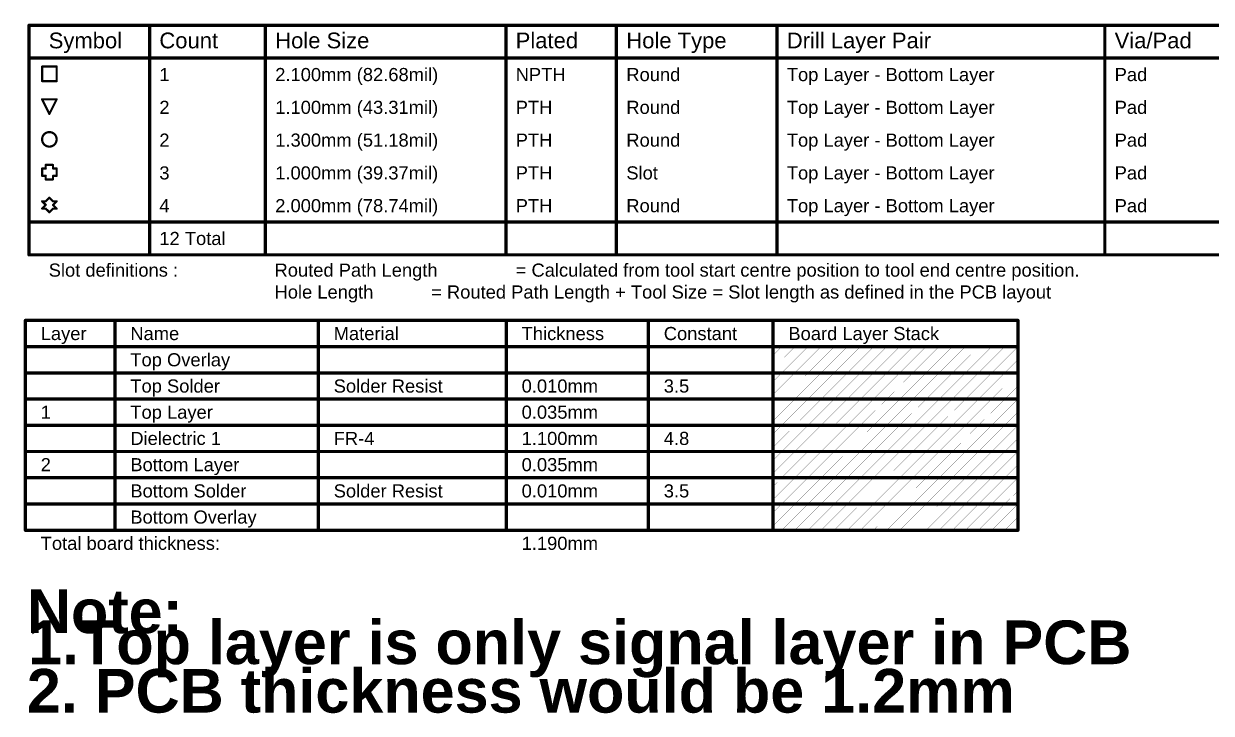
# Model space of a CAD drawing. Header units: inches. Extents: x -5 to 433, y -20 to 71.
# Drawn here: x 100.3 to 238.3, y -20.1 to 60 of the extents above; entities that cross this region are included whole.
import ezdxf

# ---------------------------------------------------------------- set-up
doc = ezdxf.new("R2010")
doc.units = ezdxf.units.IN
doc.layers.add('Drill Drawing', color=1, linetype='Continuous')
doc.layers.add('Fabrication', color=76, linetype='Continuous')
doc.styles.add('Arial', font='', dxfattribs={"height": 0.2})
doc.styles.add('Arial_Bold', font='', dxfattribs={"height": 0.2})
doc.styles.get('Arial').set_extended_font_data('Arial')
doc.styles.get('Arial_Bold').set_extended_font_data('Arial', bold=True)

msp = doc.modelspace()

# ---------------------------------------------------------------- linework, layer by layer
at = {"layer": 'Drill Drawing'}
for points, const_width in [([(100.94, 59.82), (433.13, 59.82)], 0.381), ([(100.94, 33.15), (100.94, 59.82)], 0.381), ([(114.94, 33.15), (114.94, 59.82)], 0.381), ([(128.39, 33.15), (128.39, 59.82)], 0.381), ([(156.33, 33.15), (156.33, 59.82)], 0.381), ([(169.17, 33.15), (169.17, 59.82)], 0.381), ([(187.81, 33.15), (187.81, 59.82)], 0.381), ([(225.9, 33.15), (225.9, 59.82)], 0.381), ([(100.94, 56.01), (433.13, 56.01)], 0.381), ([(102.46, 55.03), (104.15, 55.03)], 0.254), ([(102.46, 53.34), (102.46, 55.03)], 0.254), ([(104.15, 53.34), (104.15, 55.03)], 0.254), ([(102.46, 53.34), (104.15, 53.34)], 0.254), ([(102.46, 51.22), (104.15, 51.22)], 0.254), ([(102.46, 51.22), (103.31, 49.53)], 0.254), ([(103.31, 49.53), (104.15, 51.22)], 0.254), ([(102.46, 42.33), (102.46, 43.18)], 0.254), ([(102.46, 43.18), (102.88, 43.18)], 0.254), ([(102.88, 43.18), (102.88, 43.6)], 0.254), ([(102.88, 43.6), (103.73, 43.6)], 0.254), ([(103.73, 43.18), (103.73, 43.6)], 0.254), ([(103.73, 43.18), (104.15, 43.18)], 0.254), ([(104.15, 42.33), (104.15, 43.18)], 0.254), ([(102.46, 42.33), (102.88, 42.33)], 0.254), ([(102.88, 41.91), (102.88, 42.33)], 0.254), ([(102.88, 41.91), (103.73, 41.91)], 0.254), ([(103.73, 42.33), (104.15, 42.33)], 0.254), ([(103.73, 41.91), (103.73, 42.33)], 0.254), ([(102.46, 39.37), (102.88, 38.95)], 0.254), ([(102.46, 39.37), (102.88, 39.37)], 0.254), ([(102.46, 38.52), (102.88, 38.95)], 0.254), ([(102.46, 38.52), (102.88, 38.52)], 0.254), ([(102.88, 39.37), (103.31, 39.79)], 0.254), ([(102.88, 38.52), (103.31, 38.1)], 0.254), ([(103.31, 39.79), (103.73, 39.37)], 0.254), ([(103.31, 38.1), (103.73, 38.52)], 0.254), ([(103.73, 39.37), (104.15, 39.37)], 0.254), ([(103.73, 38.95), (104.15, 39.37)], 0.254), ([(103.73, 38.95), (104.15, 38.52)], 0.254), ([(103.73, 38.52), (104.15, 38.52)], 0.254), ([(100.94, 36.96), (433.13, 36.96)], 0.381), ([(100.94, 33.15), (433.13, 33.15)], 0.381)]:
    msp.add_lwpolyline(points, dxfattribs=dict(at, const_width=const_width))
for points, const_width in [([(100.85, 59.82, 1), (101.04, 59.82, 1)], 0.191), ([(100.85, 59.82, 1), (101.04, 59.82, 1)], 0.191), ([(114.84, 59.82, 1), (115.03, 59.82, 1)], 0.191), ([(128.3, 59.82, 1), (128.49, 59.82, 1)], 0.191), ([(156.23, 59.82, 1), (156.42, 59.82, 1)], 0.191), ([(169.08, 59.82, 1), (169.27, 59.82, 1)], 0.191), ([(187.72, 59.82, 1), (187.91, 59.82, 1)], 0.191), ([(225.81, 59.82, 1), (226, 59.82, 1)], 0.191), ([(100.85, 56.01, 1), (101.04, 56.01, 1)], 0.191), ([(102.4, 55.03, 1), (102.52, 55.03, 1)], 0.127), ([(102.4, 55.03, 1), (102.52, 55.03, 1)], 0.127), ([(104.09, 55.03, 1), (104.22, 55.03, 1)], 0.127), ([(104.09, 55.03, 1), (104.22, 55.03, 1)], 0.127), ([(102.4, 53.34, 1), (102.52, 53.34, 1)], 0.127), ([(102.4, 53.34, 1), (102.52, 53.34, 1)], 0.127), ([(104.09, 53.34, 1), (104.22, 53.34, 1)], 0.127), ([(104.09, 53.34, 1), (104.22, 53.34, 1)], 0.127), ([(102.4, 51.22, 1), (102.52, 51.22, 1)], 0.127), ([(102.4, 51.22, 1), (102.52, 51.22, 1)], 0.127), ([(104.09, 51.22, 1), (104.22, 51.22, 1)], 0.127), ([(104.09, 51.22, 1), (104.22, 51.22, 1)], 0.127), ([(103.24, 49.53, 1), (103.37, 49.53, 1)], 0.127), ([(103.24, 49.53, 1), (103.37, 49.53, 1)], 0.127), ([(104.15, 46.57, 1), (102.46, 46.57, 1)], 0.254), ([(102.4, 46.57, 1), (102.52, 46.57, 1)], 0.127), ([(104.09, 46.57, 1), (104.22, 46.57, 1)], 0.127), ([(102.4, 43.18, 1), (102.52, 43.18, 1)], 0.127), ([(102.4, 43.18, 1), (102.52, 43.18, 1)], 0.127), ([(102.82, 43.6, 1), (102.95, 43.6, 1)], 0.127), ([(102.82, 43.6, 1), (102.95, 43.6, 1)], 0.127), ([(102.82, 43.18, 1), (102.95, 43.18, 1)], 0.127), ([(102.82, 43.18, 1), (102.95, 43.18, 1)], 0.127), ([(103.67, 43.6, 1), (103.79, 43.6, 1)], 0.127), ([(103.67, 43.6, 1), (103.79, 43.6, 1)], 0.127), ([(103.67, 43.18, 1), (103.79, 43.18, 1)], 0.127), ([(103.67, 43.18, 1), (103.79, 43.18, 1)], 0.127), ([(104.09, 43.18, 1), (104.22, 43.18, 1)], 0.127), ([(104.09, 43.18, 1), (104.22, 43.18, 1)], 0.127), ([(102.4, 42.33, 1), (102.52, 42.33, 1)], 0.127), ([(102.4, 42.33, 1), (102.52, 42.33, 1)], 0.127), ([(102.82, 42.33, 1), (102.95, 42.33, 1)], 0.127), ([(102.82, 42.33, 1), (102.95, 42.33, 1)], 0.127), ([(102.82, 41.91, 1), (102.95, 41.91, 1)], 0.127), ([(102.82, 41.91, 1), (102.95, 41.91, 1)], 0.127), ([(103.67, 42.33, 1), (103.79, 42.33, 1)], 0.127), ([(103.67, 42.33, 1), (103.79, 42.33, 1)], 0.127), ([(103.67, 41.91, 1), (103.79, 41.91, 1)], 0.127), ([(103.67, 41.91, 1), (103.79, 41.91, 1)], 0.127), ([(104.09, 42.33, 1), (104.22, 42.33, 1)], 0.127), ([(104.09, 42.33, 1), (104.22, 42.33, 1)], 0.127), ([(102.4, 39.37, 1), (102.52, 39.37, 1)], 0.127), ([(102.4, 39.37, 1), (102.52, 39.37, 1)], 0.127), ([(102.4, 38.52, 1), (102.52, 38.52, 1)], 0.127), ([(102.4, 38.52, 1), (102.52, 38.52, 1)], 0.127), ([(102.82, 39.37, 1), (102.95, 39.37, 1)], 0.127), ([(102.82, 39.37, 1), (102.95, 39.37, 1)], 0.127), ([(102.82, 38.95, 1), (102.95, 38.95, 1)], 0.127), ([(102.82, 38.95, 1), (102.95, 38.95, 1)], 0.127), ([(102.82, 38.52, 1), (102.95, 38.52, 1)], 0.127), ([(102.82, 38.52, 1), (102.95, 38.52, 1)], 0.127), ([(103.24, 39.79, 1), (103.37, 39.79, 1)], 0.127), ([(103.24, 39.79, 1), (103.37, 39.79, 1)], 0.127), ([(103.67, 39.37, 1), (103.79, 39.37, 1)], 0.127), ([(103.67, 39.37, 1), (103.79, 39.37, 1)], 0.127), ([(103.67, 38.95, 1), (103.79, 38.95, 1)], 0.127), ([(103.67, 38.95, 1), (103.79, 38.95, 1)], 0.127), ([(103.67, 38.52, 1), (103.79, 38.52, 1)], 0.127), ([(103.67, 38.52, 1), (103.79, 38.52, 1)], 0.127), ([(104.09, 39.37, 1), (104.22, 39.37, 1)], 0.127), ([(104.09, 39.37, 1), (104.22, 39.37, 1)], 0.127), ([(104.09, 38.52, 1), (104.22, 38.52, 1)], 0.127), ([(104.09, 38.52, 1), (104.22, 38.52, 1)], 0.127), ([(103.24, 38.1, 1), (103.37, 38.1, 1)], 0.127), ([(103.24, 38.1, 1), (103.37, 38.1, 1)], 0.127), ([(100.85, 36.96, 1), (101.04, 36.96, 1)], 0.191), ([(100.85, 33.15, 1), (101.04, 33.15, 1)], 0.191), ([(100.85, 33.15, 1), (101.04, 33.15, 1)], 0.191), ([(114.84, 33.15, 1), (115.03, 33.15, 1)], 0.191), ([(128.3, 33.15, 1), (128.49, 33.15, 1)], 0.191), ([(156.23, 33.15, 1), (156.42, 33.15, 1)], 0.191), ([(169.08, 33.15, 1), (169.27, 33.15, 1)], 0.191), ([(187.72, 33.15, 1), (187.91, 33.15, 1)], 0.191), ([(225.81, 33.15, 1), (226, 33.15, 1)], 0.191)]:
    msp.add_lwpolyline(points, format="xyb", close=True, dxfattribs=dict(at, const_width=const_width))
at = {"layer": 'Fabrication'}
for points, const_width in [([(100.52, 25.53), (215.81, 25.53)], 0.381), ([(100.52, 1.14), (100.52, 25.53)], 0.381), ([(110.93, 1.14), (110.93, 25.53)], 0.381), ([(134.55, 1.14), (134.55, 25.53)], 0.381), ([(156.39, 1.14), (156.39, 25.53)], 0.381), ([(172.89, 1.14), (172.89, 25.53)], 0.381), ([(187.37, 1.14), (187.37, 25.53)], 0.381), ([(215.81, 1.14), (215.81, 25.53)], 0.381), ([(100.52, 22.48), (215.81, 22.48)], 0.381), ([(187.37, 19.95), (189.9, 22.48)], 0.0254), ([(187.37, 21.47), (188.37, 22.48)], 0.0254), ([(188.37, 19.43), (191.42, 22.48)], 0.0254), ([(189.9, 19.43), (192.95, 22.48)], 0.0254), ([(191.42, 19.43), (194.47, 22.48)], 0.0254), ([(192.95, 19.43), (195.99, 22.48)], 0.0254), ([(194.47, 19.43), (197.52, 22.48)], 0.0254), ([(195.99, 19.43), (199.04, 22.48)], 0.0254), ([(197.52, 19.43), (200.57, 22.48)], 0.0254), ([(199.04, 19.43), (202.09, 22.48)], 0.0254), ([(200.57, 19.43), (203.61, 22.48)], 0.0254), ([(202.09, 19.43), (205.14, 22.48)], 0.0254), ([(203.61, 19.43), (206.66, 22.48)], 0.0254), ([(205.14, 19.43), (208.19, 22.48)], 0.0254), ([(206.66, 19.43), (209.71, 22.48)], 0.0254), ([(208.19, 19.43), (211.23, 22.48)], 0.0254), ([(209.71, 19.43), (212.76, 22.48)], 0.0254), ([(211.23, 19.43), (214.28, 22.48)], 0.0254), ([(212.76, 19.43), (215.81, 22.48)], 0.0254), ([(214.28, 19.43), (215.81, 20.95)], 0.0254), ([(100.52, 19.43), (110.93, 19.43)], 0.381), ([(110.93, 19.43), (134.55, 19.43)], 0.381), ([(134.55, 19.43), (156.39, 19.43)], 0.381), ([(156.39, 19.43), (172.89, 19.43)], 0.381), ([(172.89, 19.43), (187.37, 19.43)], 0.381), ([(187.37, 19.43), (215.81, 19.43)], 0.381), ([(187.37, 16.9), (189.9, 19.43)], 0.0254), ([(187.37, 18.42), (188.37, 19.43)], 0.0254), ([(188.37, 16.38), (191.42, 19.43)], 0.0254), ([(189.9, 16.38), (192.95, 19.43)], 0.0254), ([(191.42, 16.38), (194.47, 19.43)], 0.0254), ([(192.95, 16.38), (195.99, 19.43)], 0.0254), ([(194.47, 16.38), (197.52, 19.43)], 0.0254), ([(195.99, 16.38), (199.04, 19.43)], 0.0254), ([(197.52, 16.38), (200.57, 19.43)], 0.0254), ([(199.04, 16.38), (202.09, 19.43)], 0.0254), ([(200.57, 16.38), (203.61, 19.43)], 0.0254), ([(202.09, 16.38), (205.14, 19.43)], 0.0254), ([(203.61, 16.38), (206.66, 19.43)], 0.0254), ([(205.14, 16.38), (208.19, 19.43)], 0.0254), ([(206.66, 16.38), (209.71, 19.43)], 0.0254), ([(208.19, 16.38), (211.23, 19.43)], 0.0254), ([(209.71, 16.38), (212.76, 19.43)], 0.0254), ([(211.23, 16.38), (214.28, 19.43)], 0.0254), ([(212.76, 16.38), (215.81, 19.43)], 0.0254), ([(100.52, 16.38), (110.93, 16.38)], 0.381), ([(110.93, 16.38), (134.55, 16.38)], 0.381), ([(134.55, 16.38), (156.39, 16.38)], 0.381), ([(156.39, 16.38), (172.89, 16.38)], 0.381), ([(172.89, 16.38), (187.37, 16.38)], 0.381), ([(187.37, 16.38), (215.81, 16.38)], 0.381), ([(214.28, 16.38), (215.81, 17.91)], 0.0254), ([(187.37, 13.85), (189.9, 16.38)], 0.0254), ([(187.37, 15.38), (188.37, 16.38)], 0.0254), ([(188.37, 13.34), (191.42, 16.38)], 0.0254), ([(189.9, 13.34), (192.95, 16.38)], 0.0254), ([(191.42, 13.34), (194.47, 16.38)], 0.0254), ([(192.95, 13.34), (195.99, 16.38)], 0.0254), ([(194.47, 13.34), (197.52, 16.38)], 0.0254), ([(195.99, 13.34), (199.04, 16.38)], 0.0254), ([(197.52, 13.34), (200.57, 16.38)], 0.0254), ([(199.04, 13.34), (202.09, 16.38)], 0.0254), ([(200.57, 13.34), (203.61, 16.38)], 0.0254), ([(202.09, 13.34), (205.14, 16.38)], 0.0254), ([(203.61, 13.34), (206.66, 16.38)], 0.0254), ([(205.14, 13.34), (208.19, 16.38)], 0.0254), ([(206.66, 13.34), (209.71, 16.38)], 0.0254), ([(208.19, 13.34), (211.23, 16.38)], 0.0254), ([(209.71, 13.34), (212.76, 16.38)], 0.0254), ([(211.23, 13.34), (214.28, 16.38)], 0.0254), ([(212.76, 13.34), (215.81, 16.38)], 0.0254), ([(214.28, 13.34), (215.81, 14.86)], 0.0254), ([(100.52, 13.34), (110.93, 13.34)], 0.381), ([(110.93, 13.34), (134.55, 13.34)], 0.381), ([(134.55, 13.34), (156.39, 13.34)], 0.381), ([(156.39, 13.34), (172.89, 13.34)], 0.381), ([(172.89, 13.34), (187.37, 13.34)], 0.381), ([(187.37, 13.34), (215.81, 13.34)], 0.381), ([(187.37, 10.8), (189.9, 13.34)], 0.0254), ([(187.37, 12.33), (188.37, 13.34)], 0.0254), ([(188.37, 10.29), (191.42, 13.34)], 0.0254), ([(189.9, 10.29), (192.95, 13.34)], 0.0254), ([(191.42, 10.29), (194.47, 13.34)], 0.0254), ([(192.95, 10.29), (195.99, 13.34)], 0.0254), ([(194.47, 10.29), (197.52, 13.34)], 0.0254), ([(195.99, 10.29), (199.04, 13.34)], 0.0254), ([(197.52, 10.29), (200.57, 13.34)], 0.0254), ([(199.04, 10.29), (202.09, 13.34)], 0.0254), ([(200.57, 10.29), (203.61, 13.34)], 0.0254), ([(202.09, 10.29), (205.14, 13.34)], 0.0254), ([(203.61, 10.29), (206.66, 13.34)], 0.0254), ([(205.14, 10.29), (208.19, 13.34)], 0.0254), ([(206.66, 10.29), (209.71, 13.34)], 0.0254), ([(208.19, 10.29), (211.23, 13.34)], 0.0254), ([(209.71, 10.29), (212.76, 13.34)], 0.0254), ([(211.23, 10.29), (214.28, 13.34)], 0.0254), ([(212.76, 10.29), (215.81, 13.34)], 0.0254), ([(214.28, 10.29), (215.81, 11.81)], 0.0254), ([(100.52, 10.29), (110.93, 10.29)], 0.381), ([(110.93, 10.29), (134.55, 10.29)], 0.381), ([(134.55, 10.29), (156.39, 10.29)], 0.381), ([(156.39, 10.29), (172.89, 10.29)], 0.381), ([(172.89, 10.29), (187.37, 10.29)], 0.381), ([(187.37, 10.29), (215.81, 10.29)], 0.381), ([(187.37, 7.76), (189.9, 10.29)], 0.0254), ([(187.37, 9.28), (188.37, 10.29)], 0.0254), ([(188.37, 7.24), (191.42, 10.29)], 0.0254), ([(189.9, 7.24), (192.95, 10.29)], 0.0254), ([(191.42, 7.24), (194.47, 10.29)], 0.0254), ([(192.95, 7.24), (195.99, 10.29)], 0.0254), ([(194.47, 7.24), (197.52, 10.29)], 0.0254), ([(195.99, 7.24), (199.04, 10.29)], 0.0254), ([(197.52, 7.24), (200.57, 10.29)], 0.0254), ([(199.04, 7.24), (202.09, 10.29)], 0.0254), ([(200.57, 7.24), (203.61, 10.29)], 0.0254), ([(202.09, 7.24), (205.14, 10.29)], 0.0254), ([(203.61, 7.24), (206.66, 10.29)], 0.0254), ([(205.14, 7.24), (208.19, 10.29)], 0.0254), ([(206.66, 7.24), (209.71, 10.29)], 0.0254), ([(208.19, 7.24), (211.23, 10.29)], 0.0254), ([(209.71, 7.24), (212.76, 10.29)], 0.0254), ([(211.23, 7.24), (214.28, 10.29)], 0.0254), ([(212.76, 7.24), (215.81, 10.29)], 0.0254), ([(214.28, 7.24), (215.81, 8.76)], 0.0254), ([(100.52, 7.24), (110.93, 7.24)], 0.381), ([(110.93, 7.24), (134.55, 7.24)], 0.381), ([(134.55, 7.24), (156.39, 7.24)], 0.381), ([(156.39, 7.24), (172.89, 7.24)], 0.381), ([(172.89, 7.24), (187.37, 7.24)], 0.381), ([(187.37, 7.24), (215.81, 7.24)], 0.381), ([(187.37, 4.71), (189.9, 7.24)], 0.0254), ([(187.37, 6.23), (188.37, 7.24)], 0.0254), ([(188.37, 4.19), (191.42, 7.24)], 0.0254), ([(189.9, 4.19), (192.95, 7.24)], 0.0254), ([(191.42, 4.19), (194.47, 7.24)], 0.0254), ([(192.95, 4.19), (195.99, 7.24)], 0.0254), ([(194.47, 4.19), (197.52, 7.24)], 0.0254), ([(195.99, 4.19), (199.04, 7.24)], 0.0254), ([(197.52, 4.19), (200.57, 7.24)], 0.0254), ([(199.04, 4.19), (202.09, 7.24)], 0.0254), ([(200.57, 4.19), (203.61, 7.24)], 0.0254), ([(202.09, 4.19), (205.14, 7.24)], 0.0254), ([(203.61, 4.19), (206.66, 7.24)], 0.0254), ([(205.14, 4.19), (208.19, 7.24)], 0.0254), ([(206.66, 4.19), (209.71, 7.24)], 0.0254), ([(208.19, 4.19), (211.23, 7.24)], 0.0254), ([(209.71, 4.19), (212.76, 7.24)], 0.0254), ([(211.23, 4.19), (214.28, 7.24)], 0.0254), ([(212.76, 4.19), (215.81, 7.24)], 0.0254), ([(214.28, 4.19), (215.81, 5.71)], 0.0254), ([(100.52, 4.19), (110.93, 4.19)], 0.381), ([(110.93, 4.19), (134.55, 4.19)], 0.381), ([(134.55, 4.19), (156.39, 4.19)], 0.381), ([(156.39, 4.19), (172.89, 4.19)], 0.381), ([(172.89, 4.19), (187.37, 4.19)], 0.381), ([(187.37, 4.19), (215.81, 4.19)], 0.381), ([(187.37, 1.66), (189.9, 4.19)], 0.0254), ([(187.37, 3.18), (188.37, 4.19)], 0.0254), ([(188.37, 1.14), (191.42, 4.19)], 0.0254), ([(189.9, 1.14), (192.95, 4.19)], 0.0254), ([(191.42, 1.14), (194.47, 4.19)], 0.0254), ([(192.95, 1.14), (195.99, 4.19)], 0.0254), ([(194.47, 1.14), (197.52, 4.19)], 0.0254), ([(195.99, 1.14), (199.04, 4.19)], 0.0254), ([(197.52, 1.14), (200.57, 4.19)], 0.0254), ([(199.04, 1.14), (202.09, 4.19)], 0.0254), ([(200.57, 1.14), (203.61, 4.19)], 0.0254), ([(202.09, 1.14), (205.14, 4.19)], 0.0254), ([(203.61, 1.14), (206.66, 4.19)], 0.0254), ([(205.14, 1.14), (208.19, 4.19)], 0.0254), ([(206.66, 1.14), (209.71, 4.19)], 0.0254), ([(208.19, 1.14), (211.23, 4.19)], 0.0254), ([(209.71, 1.14), (212.76, 4.19)], 0.0254), ([(211.23, 1.14), (214.28, 4.19)], 0.0254), ([(212.76, 1.14), (215.81, 4.19)], 0.0254), ([(214.28, 1.14), (215.81, 2.67)], 0.0254), ([(100.52, 1.14), (110.93, 1.14)], 0.381), ([(110.93, 1.14), (134.55, 1.14)], 0.381), ([(134.55, 1.14), (156.39, 1.14)], 0.381), ([(156.39, 1.14), (172.89, 1.14)], 0.381), ([(172.89, 1.14), (187.37, 1.14)], 0.381), ([(187.37, 1.14), (215.81, 1.14)], 0.381)]:
    msp.add_lwpolyline(points, dxfattribs=dict(at, const_width=const_width))
for points, const_width in [([(100.43, 25.53, 1), (100.62, 25.53, 1)], 0.191), ([(100.43, 25.53, 1), (100.62, 25.53, 1)], 0.191), ([(110.84, 25.53, 1), (111.03, 25.53, 1)], 0.191), ([(134.45, 25.53, 1), (134.64, 25.53, 1)], 0.191), ([(156.29, 25.53, 1), (156.48, 25.53, 1)], 0.191), ([(172.8, 25.53, 1), (172.99, 25.53, 1)], 0.191), ([(187.27, 25.53, 1), (187.46, 25.53, 1)], 0.191), ([(215.71, 25.53, 1), (215.9, 25.53, 1)], 0.191), ([(215.71, 25.53, 1), (215.9, 25.53, 1)], 0.191), ([(100.43, 22.48, 1), (100.62, 22.48, 1)], 0.191), ([(188.37, 22.48, 1), (188.38, 22.48, 1)], 0.0127), ([(189.89, 22.48, 1), (189.9, 22.48, 1)], 0.0127), ([(191.42, 22.48, 1), (191.43, 22.48, 1)], 0.0127), ([(192.94, 22.48, 1), (192.95, 22.48, 1)], 0.0127), ([(194.46, 22.48, 1), (194.48, 22.48, 1)], 0.0127), ([(195.99, 22.48, 1), (196, 22.48, 1)], 0.0127), ([(197.51, 22.48, 1), (197.52, 22.48, 1)], 0.0127), ([(199.04, 22.48, 1), (199.05, 22.48, 1)], 0.0127), ([(200.56, 22.48, 1), (200.57, 22.48, 1)], 0.0127), ([(202.08, 22.48, 1), (202.1, 22.48, 1)], 0.0127), ([(203.61, 22.48, 1), (203.62, 22.48, 1)], 0.0127), ([(205.13, 22.48, 1), (205.14, 22.48, 1)], 0.0127), ([(206.66, 22.48, 1), (206.67, 22.48, 1)], 0.0127), ([(208.18, 22.48, 1), (208.19, 22.48, 1)], 0.0127), ([(209.7, 22.48, 1), (209.72, 22.48, 1)], 0.0127), ([(211.23, 22.48, 1), (211.24, 22.48, 1)], 0.0127), ([(212.75, 22.48, 1), (212.76, 22.48, 1)], 0.0127), ([(214.28, 22.48, 1), (214.29, 22.48, 1)], 0.0127), ([(215.71, 22.48, 1), (215.9, 22.48, 1)], 0.191), ([(215.8, 22.48, 1), (215.81, 22.48, 1)], 0.0127), ([(187.36, 21.47, 1), (187.37, 21.47, 1)], 0.0127), ([(215.8, 20.95, 1), (215.81, 20.95, 1)], 0.0127), ([(100.43, 19.43, 1), (100.62, 19.43, 1)], 0.191), ([(110.84, 19.43, 1), (111.03, 19.43, 1)], 0.191), ([(110.84, 19.43, 1), (111.03, 19.43, 1)], 0.191), ([(134.45, 19.43, 1), (134.64, 19.43, 1)], 0.191), ([(134.45, 19.43, 1), (134.64, 19.43, 1)], 0.191), ([(156.29, 19.43, 1), (156.48, 19.43, 1)], 0.191), ([(156.29, 19.43, 1), (156.48, 19.43, 1)], 0.191), ([(172.8, 19.43, 1), (172.99, 19.43, 1)], 0.191), ([(172.8, 19.43, 1), (172.99, 19.43, 1)], 0.191), ([(187.27, 19.43, 1), (187.46, 19.43, 1)], 0.191), ([(187.27, 19.43, 1), (187.46, 19.43, 1)], 0.191), ([(187.36, 19.95, 1), (187.37, 19.95, 1)], 0.0127), ([(188.37, 19.43, 1), (188.38, 19.43, 1)], 0.0127), ([(188.37, 19.43, 1), (188.38, 19.43, 1)], 0.0127), ([(189.89, 19.43, 1), (189.9, 19.43, 1)], 0.0127), ([(189.89, 19.43, 1), (189.9, 19.43, 1)], 0.0127), ([(191.42, 19.43, 1), (191.43, 19.43, 1)], 0.0127), ([(191.42, 19.43, 1), (191.43, 19.43, 1)], 0.0127), ([(192.94, 19.43, 1), (192.95, 19.43, 1)], 0.0127), ([(192.94, 19.43, 1), (192.95, 19.43, 1)], 0.0127), ([(194.46, 19.43, 1), (194.48, 19.43, 1)], 0.0127), ([(194.46, 19.43, 1), (194.48, 19.43, 1)], 0.0127), ([(195.99, 19.43, 1), (196, 19.43, 1)], 0.0127), ([(195.99, 19.43, 1), (196, 19.43, 1)], 0.0127), ([(197.51, 19.43, 1), (197.52, 19.43, 1)], 0.0127), ([(197.51, 19.43, 1), (197.52, 19.43, 1)], 0.0127), ([(199.04, 19.43, 1), (199.05, 19.43, 1)], 0.0127), ([(199.04, 19.43, 1), (199.05, 19.43, 1)], 0.0127), ([(200.56, 19.43, 1), (200.57, 19.43, 1)], 0.0127), ([(200.56, 19.43, 1), (200.57, 19.43, 1)], 0.0127), ([(202.08, 19.43, 1), (202.1, 19.43, 1)], 0.0127), ([(202.08, 19.43, 1), (202.1, 19.43, 1)], 0.0127), ([(203.61, 19.43, 1), (203.62, 19.43, 1)], 0.0127), ([(203.61, 19.43, 1), (203.62, 19.43, 1)], 0.0127), ([(205.13, 19.43, 1), (205.14, 19.43, 1)], 0.0127), ([(205.13, 19.43, 1), (205.14, 19.43, 1)], 0.0127), ([(206.66, 19.43, 1), (206.67, 19.43, 1)], 0.0127), ([(206.66, 19.43, 1), (206.67, 19.43, 1)], 0.0127), ([(208.18, 19.43, 1), (208.19, 19.43, 1)], 0.0127), ([(208.18, 19.43, 1), (208.19, 19.43, 1)], 0.0127), ([(209.7, 19.43, 1), (209.72, 19.43, 1)], 0.0127), ([(209.7, 19.43, 1), (209.72, 19.43, 1)], 0.0127), ([(211.23, 19.43, 1), (211.24, 19.43, 1)], 0.0127), ([(211.23, 19.43, 1), (211.24, 19.43, 1)], 0.0127), ([(212.75, 19.43, 1), (212.76, 19.43, 1)], 0.0127), ([(212.75, 19.43, 1), (212.76, 19.43, 1)], 0.0127), ([(214.28, 19.43, 1), (214.29, 19.43, 1)], 0.0127), ([(214.28, 19.43, 1), (214.29, 19.43, 1)], 0.0127), ([(215.71, 19.43, 1), (215.9, 19.43, 1)], 0.191), ([(215.8, 19.43, 1), (215.81, 19.43, 1)], 0.0127), ([(187.36, 18.42, 1), (187.37, 18.42, 1)], 0.0127), ([(100.43, 16.38, 1), (100.62, 16.38, 1)], 0.191), ([(110.84, 16.38, 1), (111.03, 16.38, 1)], 0.191), ([(110.84, 16.38, 1), (111.03, 16.38, 1)], 0.191), ([(134.45, 16.38, 1), (134.64, 16.38, 1)], 0.191), ([(134.45, 16.38, 1), (134.64, 16.38, 1)], 0.191), ([(156.29, 16.38, 1), (156.48, 16.38, 1)], 0.191), ([(156.29, 16.38, 1), (156.48, 16.38, 1)], 0.191), ([(172.8, 16.38, 1), (172.99, 16.38, 1)], 0.191), ([(172.8, 16.38, 1), (172.99, 16.38, 1)], 0.191), ([(187.27, 16.38, 1), (187.46, 16.38, 1)], 0.191), ([(187.27, 16.38, 1), (187.46, 16.38, 1)], 0.191), ([(187.36, 16.9, 1), (187.37, 16.9, 1)], 0.0127), ([(215.71, 16.38, 1), (215.9, 16.38, 1)], 0.191), ([(215.8, 17.91, 1), (215.81, 17.91, 1)], 0.0127), ([(187.36, 15.38, 1), (187.37, 15.38, 1)], 0.0127), ([(188.37, 16.38, 1), (188.38, 16.38, 1)], 0.0127), ([(188.37, 16.38, 1), (188.38, 16.38, 1)], 0.0127), ([(189.89, 16.38, 1), (189.9, 16.38, 1)], 0.0127), ([(189.89, 16.38, 1), (189.9, 16.38, 1)], 0.0127), ([(191.42, 16.38, 1), (191.43, 16.38, 1)], 0.0127), ([(191.42, 16.38, 1), (191.43, 16.38, 1)], 0.0127), ([(192.94, 16.38, 1), (192.95, 16.38, 1)], 0.0127), ([(192.94, 16.38, 1), (192.95, 16.38, 1)], 0.0127), ([(194.46, 16.38, 1), (194.48, 16.38, 1)], 0.0127), ([(194.46, 16.38, 1), (194.48, 16.38, 1)], 0.0127), ([(195.99, 16.38, 1), (196, 16.38, 1)], 0.0127), ([(195.99, 16.38, 1), (196, 16.38, 1)], 0.0127), ([(197.51, 16.38, 1), (197.52, 16.38, 1)], 0.0127), ([(197.51, 16.38, 1), (197.52, 16.38, 1)], 0.0127), ([(199.04, 16.38, 1), (199.05, 16.38, 1)], 0.0127), ([(199.04, 16.38, 1), (199.05, 16.38, 1)], 0.0127), ([(200.56, 16.38, 1), (200.57, 16.38, 1)], 0.0127), ([(200.56, 16.38, 1), (200.57, 16.38, 1)], 0.0127), ([(202.08, 16.38, 1), (202.1, 16.38, 1)], 0.0127), ([(202.08, 16.38, 1), (202.1, 16.38, 1)], 0.0127), ([(203.61, 16.38, 1), (203.62, 16.38, 1)], 0.0127), ([(203.61, 16.38, 1), (203.62, 16.38, 1)], 0.0127), ([(205.13, 16.38, 1), (205.14, 16.38, 1)], 0.0127), ([(205.13, 16.38, 1), (205.14, 16.38, 1)], 0.0127), ([(206.66, 16.38, 1), (206.67, 16.38, 1)], 0.0127), ([(206.66, 16.38, 1), (206.67, 16.38, 1)], 0.0127), ([(208.18, 16.38, 1), (208.19, 16.38, 1)], 0.0127), ([(208.18, 16.38, 1), (208.19, 16.38, 1)], 0.0127), ([(209.7, 16.38, 1), (209.72, 16.38, 1)], 0.0127), ([(209.7, 16.38, 1), (209.72, 16.38, 1)], 0.0127), ([(211.23, 16.38, 1), (211.24, 16.38, 1)], 0.0127), ([(211.23, 16.38, 1), (211.24, 16.38, 1)], 0.0127), ([(212.75, 16.38, 1), (212.76, 16.38, 1)], 0.0127), ([(212.75, 16.38, 1), (212.76, 16.38, 1)], 0.0127), ([(214.28, 16.38, 1), (214.29, 16.38, 1)], 0.0127), ([(214.28, 16.38, 1), (214.29, 16.38, 1)], 0.0127), ([(215.8, 16.38, 1), (215.81, 16.38, 1)], 0.0127), ([(187.36, 13.85, 1), (187.37, 13.85, 1)], 0.0127), ([(215.8, 14.86, 1), (215.81, 14.86, 1)], 0.0127), ([(100.43, 13.34, 1), (100.62, 13.34, 1)], 0.191), ([(110.84, 13.34, 1), (111.03, 13.34, 1)], 0.191), ([(110.84, 13.34, 1), (111.03, 13.34, 1)], 0.191), ([(134.45, 13.34, 1), (134.64, 13.34, 1)], 0.191), ([(134.45, 13.34, 1), (134.64, 13.34, 1)], 0.191), ([(156.29, 13.34, 1), (156.48, 13.34, 1)], 0.191), ([(156.29, 13.34, 1), (156.48, 13.34, 1)], 0.191), ([(172.8, 13.34, 1), (172.99, 13.34, 1)], 0.191), ([(172.8, 13.34, 1), (172.99, 13.34, 1)], 0.191), ([(187.27, 13.34, 1), (187.46, 13.34, 1)], 0.191), ([(187.27, 13.34, 1), (187.46, 13.34, 1)], 0.191), ([(188.37, 13.34, 1), (188.38, 13.34, 1)], 0.0127), ([(188.37, 13.34, 1), (188.38, 13.34, 1)], 0.0127), ([(189.89, 13.34, 1), (189.9, 13.34, 1)], 0.0127), ([(189.89, 13.34, 1), (189.9, 13.34, 1)], 0.0127), ([(191.42, 13.34, 1), (191.43, 13.34, 1)], 0.0127), ([(191.42, 13.34, 1), (191.43, 13.34, 1)], 0.0127), ([(192.94, 13.34, 1), (192.95, 13.34, 1)], 0.0127), ([(192.94, 13.34, 1), (192.95, 13.34, 1)], 0.0127), ([(194.46, 13.34, 1), (194.48, 13.34, 1)], 0.0127), ([(194.46, 13.34, 1), (194.48, 13.34, 1)], 0.0127), ([(195.99, 13.34, 1), (196, 13.34, 1)], 0.0127), ([(195.99, 13.34, 1), (196, 13.34, 1)], 0.0127), ([(197.51, 13.34, 1), (197.52, 13.34, 1)], 0.0127), ([(197.51, 13.34, 1), (197.52, 13.34, 1)], 0.0127), ([(199.04, 13.34, 1), (199.05, 13.34, 1)], 0.0127), ([(199.04, 13.34, 1), (199.05, 13.34, 1)], 0.0127), ([(200.56, 13.34, 1), (200.57, 13.34, 1)], 0.0127), ([(200.56, 13.34, 1), (200.57, 13.34, 1)], 0.0127), ([(202.08, 13.34, 1), (202.1, 13.34, 1)], 0.0127), ([(202.08, 13.34, 1), (202.1, 13.34, 1)], 0.0127), ([(203.61, 13.34, 1), (203.62, 13.34, 1)], 0.0127), ([(203.61, 13.34, 1), (203.62, 13.34, 1)], 0.0127), ([(205.13, 13.34, 1), (205.14, 13.34, 1)], 0.0127), ([(205.13, 13.34, 1), (205.14, 13.34, 1)], 0.0127), ([(206.66, 13.34, 1), (206.67, 13.34, 1)], 0.0127), ([(206.66, 13.34, 1), (206.67, 13.34, 1)], 0.0127), ([(208.18, 13.34, 1), (208.19, 13.34, 1)], 0.0127), ([(208.18, 13.34, 1), (208.19, 13.34, 1)], 0.0127), ([(209.7, 13.34, 1), (209.72, 13.34, 1)], 0.0127), ([(209.7, 13.34, 1), (209.72, 13.34, 1)], 0.0127), ([(211.23, 13.34, 1), (211.24, 13.34, 1)], 0.0127), ([(211.23, 13.34, 1), (211.24, 13.34, 1)], 0.0127), ([(212.75, 13.34, 1), (212.76, 13.34, 1)], 0.0127), ([(212.75, 13.34, 1), (212.76, 13.34, 1)], 0.0127), ([(214.28, 13.34, 1), (214.29, 13.34, 1)], 0.0127), ([(214.28, 13.34, 1), (214.29, 13.34, 1)], 0.0127), ([(215.71, 13.34, 1), (215.9, 13.34, 1)], 0.191), ([(215.8, 13.34, 1), (215.81, 13.34, 1)], 0.0127), ([(187.36, 12.33, 1), (187.37, 12.33, 1)], 0.0127), ([(215.8, 11.81, 1), (215.81, 11.81, 1)], 0.0127), ([(100.43, 10.29, 1), (100.62, 10.29, 1)], 0.191), ([(110.84, 10.29, 1), (111.03, 10.29, 1)], 0.191), ([(110.84, 10.29, 1), (111.03, 10.29, 1)], 0.191), ([(134.45, 10.29, 1), (134.64, 10.29, 1)], 0.191), ([(134.45, 10.29, 1), (134.64, 10.29, 1)], 0.191), ([(156.29, 10.29, 1), (156.48, 10.29, 1)], 0.191), ([(156.29, 10.29, 1), (156.48, 10.29, 1)], 0.191), ([(172.8, 10.29, 1), (172.99, 10.29, 1)], 0.191), ([(172.8, 10.29, 1), (172.99, 10.29, 1)], 0.191), ([(187.27, 10.29, 1), (187.46, 10.29, 1)], 0.191), ([(187.27, 10.29, 1), (187.46, 10.29, 1)], 0.191), ([(187.36, 10.8, 1), (187.37, 10.8, 1)], 0.0127), ([(188.37, 10.29, 1), (188.38, 10.29, 1)], 0.0127), ([(188.37, 10.29, 1), (188.38, 10.29, 1)], 0.0127), ([(189.89, 10.29, 1), (189.9, 10.29, 1)], 0.0127), ([(189.89, 10.29, 1), (189.9, 10.29, 1)], 0.0127), ([(191.42, 10.29, 1), (191.43, 10.29, 1)], 0.0127), ([(191.42, 10.29, 1), (191.43, 10.29, 1)], 0.0127), ([(192.94, 10.29, 1), (192.95, 10.29, 1)], 0.0127), ([(192.94, 10.29, 1), (192.95, 10.29, 1)], 0.0127), ([(194.46, 10.29, 1), (194.48, 10.29, 1)], 0.0127), ([(194.46, 10.29, 1), (194.48, 10.29, 1)], 0.0127), ([(195.99, 10.29, 1), (196, 10.29, 1)], 0.0127), ([(195.99, 10.29, 1), (196, 10.29, 1)], 0.0127), ([(197.51, 10.29, 1), (197.52, 10.29, 1)], 0.0127), ([(197.51, 10.29, 1), (197.52, 10.29, 1)], 0.0127), ([(199.04, 10.29, 1), (199.05, 10.29, 1)], 0.0127), ([(199.04, 10.29, 1), (199.05, 10.29, 1)], 0.0127), ([(200.56, 10.29, 1), (200.57, 10.29, 1)], 0.0127), ([(200.56, 10.29, 1), (200.57, 10.29, 1)], 0.0127), ([(202.08, 10.29, 1), (202.1, 10.29, 1)], 0.0127), ([(202.08, 10.29, 1), (202.1, 10.29, 1)], 0.0127), ([(203.61, 10.29, 1), (203.62, 10.29, 1)], 0.0127), ([(203.61, 10.29, 1), (203.62, 10.29, 1)], 0.0127), ([(205.13, 10.29, 1), (205.14, 10.29, 1)], 0.0127), ([(205.13, 10.29, 1), (205.14, 10.29, 1)], 0.0127), ([(206.66, 10.29, 1), (206.67, 10.29, 1)], 0.0127), ([(206.66, 10.29, 1), (206.67, 10.29, 1)], 0.0127), ([(208.18, 10.29, 1), (208.19, 10.29, 1)], 0.0127), ([(208.18, 10.29, 1), (208.19, 10.29, 1)], 0.0127), ([(209.7, 10.29, 1), (209.72, 10.29, 1)], 0.0127), ([(209.7, 10.29, 1), (209.72, 10.29, 1)], 0.0127), ([(211.23, 10.29, 1), (211.24, 10.29, 1)], 0.0127), ([(211.23, 10.29, 1), (211.24, 10.29, 1)], 0.0127), ([(212.75, 10.29, 1), (212.76, 10.29, 1)], 0.0127), ([(212.75, 10.29, 1), (212.76, 10.29, 1)], 0.0127), ([(214.28, 10.29, 1), (214.29, 10.29, 1)], 0.0127), ([(214.28, 10.29, 1), (214.29, 10.29, 1)], 0.0127), ([(215.71, 10.29, 1), (215.9, 10.29, 1)], 0.191), ([(215.8, 10.29, 1), (215.81, 10.29, 1)], 0.0127), ([(187.36, 9.28, 1), (187.37, 9.28, 1)], 0.0127), ([(215.8, 8.76, 1), (215.81, 8.76, 1)], 0.0127), ([(100.43, 7.24, 1), (100.62, 7.24, 1)], 0.191), ([(110.84, 7.24, 1), (111.03, 7.24, 1)], 0.191), ([(110.84, 7.24, 1), (111.03, 7.24, 1)], 0.191), ([(134.45, 7.24, 1), (134.64, 7.24, 1)], 0.191), ([(134.45, 7.24, 1), (134.64, 7.24, 1)], 0.191), ([(156.29, 7.24, 1), (156.48, 7.24, 1)], 0.191), ([(156.29, 7.24, 1), (156.48, 7.24, 1)], 0.191), ([(172.8, 7.24, 1), (172.99, 7.24, 1)], 0.191), ([(172.8, 7.24, 1), (172.99, 7.24, 1)], 0.191), ([(187.27, 7.24, 1), (187.46, 7.24, 1)], 0.191), ([(187.27, 7.24, 1), (187.46, 7.24, 1)], 0.191), ([(187.36, 7.76, 1), (187.37, 7.76, 1)], 0.0127), ([(188.37, 7.24, 1), (188.38, 7.24, 1)], 0.0127), ([(188.37, 7.24, 1), (188.38, 7.24, 1)], 0.0127), ([(189.89, 7.24, 1), (189.9, 7.24, 1)], 0.0127), ([(189.89, 7.24, 1), (189.9, 7.24, 1)], 0.0127), ([(191.42, 7.24, 1), (191.43, 7.24, 1)], 0.0127), ([(191.42, 7.24, 1), (191.43, 7.24, 1)], 0.0127), ([(192.94, 7.24, 1), (192.95, 7.24, 1)], 0.0127), ([(192.94, 7.24, 1), (192.95, 7.24, 1)], 0.0127), ([(194.46, 7.24, 1), (194.48, 7.24, 1)], 0.0127), ([(194.46, 7.24, 1), (194.48, 7.24, 1)], 0.0127), ([(195.99, 7.24, 1), (196, 7.24, 1)], 0.0127), ([(195.99, 7.24, 1), (196, 7.24, 1)], 0.0127), ([(197.51, 7.24, 1), (197.52, 7.24, 1)], 0.0127), ([(197.51, 7.24, 1), (197.52, 7.24, 1)], 0.0127), ([(199.04, 7.24, 1), (199.05, 7.24, 1)], 0.0127), ([(199.04, 7.24, 1), (199.05, 7.24, 1)], 0.0127), ([(200.56, 7.24, 1), (200.57, 7.24, 1)], 0.0127), ([(200.56, 7.24, 1), (200.57, 7.24, 1)], 0.0127), ([(202.08, 7.24, 1), (202.1, 7.24, 1)], 0.0127), ([(202.08, 7.24, 1), (202.1, 7.24, 1)], 0.0127), ([(203.61, 7.24, 1), (203.62, 7.24, 1)], 0.0127), ([(203.61, 7.24, 1), (203.62, 7.24, 1)], 0.0127), ([(205.13, 7.24, 1), (205.14, 7.24, 1)], 0.0127), ([(205.13, 7.24, 1), (205.14, 7.24, 1)], 0.0127), ([(206.66, 7.24, 1), (206.67, 7.24, 1)], 0.0127), ([(206.66, 7.24, 1), (206.67, 7.24, 1)], 0.0127), ([(208.18, 7.24, 1), (208.19, 7.24, 1)], 0.0127), ([(208.18, 7.24, 1), (208.19, 7.24, 1)], 0.0127), ([(209.7, 7.24, 1), (209.72, 7.24, 1)], 0.0127), ([(209.7, 7.24, 1), (209.72, 7.24, 1)], 0.0127), ([(211.23, 7.24, 1), (211.24, 7.24, 1)], 0.0127), ([(211.23, 7.24, 1), (211.24, 7.24, 1)], 0.0127), ([(212.75, 7.24, 1), (212.76, 7.24, 1)], 0.0127), ([(212.75, 7.24, 1), (212.76, 7.24, 1)], 0.0127), ([(214.28, 7.24, 1), (214.29, 7.24, 1)], 0.0127), ([(214.28, 7.24, 1), (214.29, 7.24, 1)], 0.0127), ([(215.71, 7.24, 1), (215.9, 7.24, 1)], 0.191), ([(215.8, 7.24, 1), (215.81, 7.24, 1)], 0.0127), ([(187.36, 6.23, 1), (187.37, 6.23, 1)], 0.0127), ([(215.8, 5.71, 1), (215.81, 5.71, 1)], 0.0127), ([(100.43, 4.19, 1), (100.62, 4.19, 1)], 0.191), ([(110.84, 4.19, 1), (111.03, 4.19, 1)], 0.191), ([(110.84, 4.19, 1), (111.03, 4.19, 1)], 0.191), ([(134.45, 4.19, 1), (134.64, 4.19, 1)], 0.191), ([(134.45, 4.19, 1), (134.64, 4.19, 1)], 0.191), ([(156.29, 4.19, 1), (156.48, 4.19, 1)], 0.191), ([(156.29, 4.19, 1), (156.48, 4.19, 1)], 0.191), ([(172.8, 4.19, 1), (172.99, 4.19, 1)], 0.191), ([(172.8, 4.19, 1), (172.99, 4.19, 1)], 0.191), ([(187.27, 4.19, 1), (187.46, 4.19, 1)], 0.191), ([(187.27, 4.19, 1), (187.46, 4.19, 1)], 0.191), ([(187.36, 4.71, 1), (187.37, 4.71, 1)], 0.0127), ([(188.37, 4.19, 1), (188.38, 4.19, 1)], 0.0127), ([(188.37, 4.19, 1), (188.38, 4.19, 1)], 0.0127), ([(189.89, 4.19, 1), (189.9, 4.19, 1)], 0.0127), ([(189.89, 4.19, 1), (189.9, 4.19, 1)], 0.0127), ([(191.42, 4.19, 1), (191.43, 4.19, 1)], 0.0127), ([(191.42, 4.19, 1), (191.43, 4.19, 1)], 0.0127), ([(192.94, 4.19, 1), (192.95, 4.19, 1)], 0.0127), ([(192.94, 4.19, 1), (192.95, 4.19, 1)], 0.0127), ([(194.46, 4.19, 1), (194.48, 4.19, 1)], 0.0127), ([(194.46, 4.19, 1), (194.48, 4.19, 1)], 0.0127), ([(195.99, 4.19, 1), (196, 4.19, 1)], 0.0127), ([(195.99, 4.19, 1), (196, 4.19, 1)], 0.0127), ([(197.51, 4.19, 1), (197.52, 4.19, 1)], 0.0127), ([(197.51, 4.19, 1), (197.52, 4.19, 1)], 0.0127), ([(199.04, 4.19, 1), (199.05, 4.19, 1)], 0.0127), ([(199.04, 4.19, 1), (199.05, 4.19, 1)], 0.0127), ([(200.56, 4.19, 1), (200.57, 4.19, 1)], 0.0127), ([(200.56, 4.19, 1), (200.57, 4.19, 1)], 0.0127), ([(202.08, 4.19, 1), (202.1, 4.19, 1)], 0.0127), ([(202.08, 4.19, 1), (202.1, 4.19, 1)], 0.0127), ([(203.61, 4.19, 1), (203.62, 4.19, 1)], 0.0127), ([(203.61, 4.19, 1), (203.62, 4.19, 1)], 0.0127), ([(205.13, 4.19, 1), (205.14, 4.19, 1)], 0.0127), ([(205.13, 4.19, 1), (205.14, 4.19, 1)], 0.0127), ([(206.66, 4.19, 1), (206.67, 4.19, 1)], 0.0127), ([(206.66, 4.19, 1), (206.67, 4.19, 1)], 0.0127), ([(208.18, 4.19, 1), (208.19, 4.19, 1)], 0.0127), ([(208.18, 4.19, 1), (208.19, 4.19, 1)], 0.0127), ([(209.7, 4.19, 1), (209.72, 4.19, 1)], 0.0127), ([(209.7, 4.19, 1), (209.72, 4.19, 1)], 0.0127), ([(211.23, 4.19, 1), (211.24, 4.19, 1)], 0.0127), ([(211.23, 4.19, 1), (211.24, 4.19, 1)], 0.0127), ([(212.75, 4.19, 1), (212.76, 4.19, 1)], 0.0127), ([(212.75, 4.19, 1), (212.76, 4.19, 1)], 0.0127), ([(214.28, 4.19, 1), (214.29, 4.19, 1)], 0.0127), ([(214.28, 4.19, 1), (214.29, 4.19, 1)], 0.0127), ([(215.71, 4.19, 1), (215.9, 4.19, 1)], 0.191), ([(215.8, 4.19, 1), (215.81, 4.19, 1)], 0.0127), ([(187.36, 3.18, 1), (187.37, 3.18, 1)], 0.0127), ([(187.36, 1.66, 1), (187.37, 1.66, 1)], 0.0127), ([(215.8, 2.67, 1), (215.81, 2.67, 1)], 0.0127), ([(100.43, 1.14, 1), (100.62, 1.14, 1)], 0.191), ([(100.43, 1.14, 1), (100.62, 1.14, 1)], 0.191), ([(110.84, 1.14, 1), (111.03, 1.14, 1)], 0.191), ([(110.84, 1.14, 1), (111.03, 1.14, 1)], 0.191), ([(110.84, 1.14, 1), (111.03, 1.14, 1)], 0.191), ([(134.45, 1.14, 1), (134.64, 1.14, 1)], 0.191), ([(134.45, 1.14, 1), (134.64, 1.14, 1)], 0.191), ([(134.45, 1.14, 1), (134.64, 1.14, 1)], 0.191), ([(156.29, 1.14, 1), (156.48, 1.14, 1)], 0.191), ([(156.29, 1.14, 1), (156.48, 1.14, 1)], 0.191), ([(156.29, 1.14, 1), (156.48, 1.14, 1)], 0.191), ([(172.8, 1.14, 1), (172.99, 1.14, 1)], 0.191), ([(172.8, 1.14, 1), (172.99, 1.14, 1)], 0.191), ([(172.8, 1.14, 1), (172.99, 1.14, 1)], 0.191), ([(187.27, 1.14, 1), (187.46, 1.14, 1)], 0.191), ([(187.27, 1.14, 1), (187.46, 1.14, 1)], 0.191), ([(187.27, 1.14, 1), (187.46, 1.14, 1)], 0.191), ([(188.37, 1.14, 1), (188.38, 1.14, 1)], 0.0127), ([(189.89, 1.14, 1), (189.9, 1.14, 1)], 0.0127), ([(191.42, 1.14, 1), (191.43, 1.14, 1)], 0.0127), ([(192.94, 1.14, 1), (192.95, 1.14, 1)], 0.0127), ([(194.46, 1.14, 1), (194.48, 1.14, 1)], 0.0127), ([(195.99, 1.14, 1), (196, 1.14, 1)], 0.0127), ([(197.51, 1.14, 1), (197.52, 1.14, 1)], 0.0127), ([(199.04, 1.14, 1), (199.05, 1.14, 1)], 0.0127), ([(200.56, 1.14, 1), (200.57, 1.14, 1)], 0.0127), ([(202.08, 1.14, 1), (202.1, 1.14, 1)], 0.0127), ([(203.61, 1.14, 1), (203.62, 1.14, 1)], 0.0127), ([(205.13, 1.14, 1), (205.14, 1.14, 1)], 0.0127), ([(206.66, 1.14, 1), (206.67, 1.14, 1)], 0.0127), ([(208.18, 1.14, 1), (208.19, 1.14, 1)], 0.0127), ([(209.7, 1.14, 1), (209.72, 1.14, 1)], 0.0127), ([(211.23, 1.14, 1), (211.24, 1.14, 1)], 0.0127), ([(212.75, 1.14, 1), (212.76, 1.14, 1)], 0.0127), ([(214.28, 1.14, 1), (214.29, 1.14, 1)], 0.0127), ([(215.71, 1.14, 1), (215.9, 1.14, 1)], 0.191), ([(215.71, 1.14, 1), (215.9, 1.14, 1)], 0.191)]:
    msp.add_lwpolyline(points, format="xyb", close=True, dxfattribs=dict(at, const_width=const_width))

# ---------------------------------------------------------------- texts
at = {"layer": 'Drill Drawing', "style": 'Arial'}
for s, height, p in [('Symbol', 1.829, (103.23, 57.15)), ('Count', 1.829, (116.08, 57.15)), ('Hole Size', 1.829, (129.54, 57.15)), ('Plated', 1.829, (157.47, 57.15)), ('Hole Type', 1.829, (170.32, 57.15)), ('Drill Layer Pair', 1.8288, (188.96, 57.15)), ('Via/Pad', 1.829, (227.04, 57.15)), ('1', 1.52, (116.08, 53.34)), ('2.100mm (82.68mil)', 1.524, (129.54, 53.34)), ('NPTH', 1.524, (157.47, 53.34)), ('Round', 1.524, (170.32, 53.34)), ('Top Layer - Bottom Layer', 1.524, (188.96, 53.34)), ('Pad', 1.524, (227.04, 53.34)), ('2', 1.52, (116.08, 49.53)), ('1.100mm (43.31mil)', 1.524, (129.54, 49.53)), ('PTH', 1.524, (157.47, 49.53)), ('Round', 1.524, (170.32, 49.53)), ('Top Layer - Bottom Layer', 1.524, (188.96, 49.53)), ('Pad', 1.524, (227.04, 49.53)), ('2', 1.52, (116.08, 45.72)), ('1.300mm (51.18mil)', 1.524, (129.54, 45.72)), ('PTH', 1.524, (157.47, 45.72)), ('Round', 1.524, (170.32, 45.72)), ('Top Layer - Bottom Layer', 1.524, (188.96, 45.72)), ('Pad', 1.524, (227.04, 45.72)), ('3', 1.52, (116.08, 41.91)), ('1.000mm (39.37mil)', 1.524, (129.54, 41.91)), ('PTH', 1.524, (157.47, 41.91)), ('Slot', 1.524, (170.32, 41.91)), ('Top Layer - Bottom Layer', 1.524, (188.96, 41.91)), ('Pad', 1.524, (227.04, 41.91)), ('4', 1.52, (116.08, 38.1)), ('2.000mm (78.74mil)', 1.524, (129.54, 38.1)), ('PTH', 1.524, (157.47, 38.1)), ('Round', 1.524, (170.32, 38.1)), ('Top Layer - Bottom Layer', 1.524, (188.96, 38.1)), ('Pad', 1.524, (227.04, 38.1)), ('12 Total', 1.524, (116.08, 34.29)), ('Slot definitions :', 1.524, (103.23, 30.61)), ('Routed Path Length', 1.524, (129.46, 30.61)), ('= Calculated from tool start centre position to tool end centre position.', 1.524, (157.47, 30.61)), ('Hole Length', 1.524, (129.46, 28.07)), (' = Routed Path Length + Tool Size = Slot length as defined in the PCB layout', 1.524, (147.06, 28.07))]:
    msp.add_text(s, height=height, dxfattribs=at).set_placement(p)
at = {"layer": 'Fabrication'}
for s, height, style, p in [('Material', 1.524, 'Arial', (136.33, 23.24)), ('Thickness', 1.524, 'Arial', (158.16, 23.24)), ('Board Layer Stack', 1.524, 'Arial', (189.14, 23.24)), ('Layer', 1.524, 'Arial', (102.3, 23.24)), ('Name', 1.524, 'Arial', (112.71, 23.24)), ('Constant', 1.524, 'Arial', (174.67, 23.24)), ('Top Overlay', 1.524, 'Arial', (112.71, 20.19)), ('Top Solder', 1.524, 'Arial', (112.71, 17.14)), ('Solder Resist', 1.524, 'Arial', (136.33, 17.14)), ('0.010mm', 1.524, 'Arial', (158.16, 17.14)), ('3.5', 1.524, 'Arial', (174.67, 17.14)), ('1', 1.52, 'Arial', (102.3, 14.1)), ('Top Layer', 1.524, 'Arial', (112.71, 14.1)), ('0.035mm', 1.524, 'Arial', (158.16, 14.1)), ('Dielectric 1', 1.524, 'Arial', (112.71, 11.05)), ('FR-4', 1.524, 'Arial', (136.33, 11.05)), ('1.100mm', 1.524, 'Arial', (158.16, 11.05)), ('4.8', 1.524, 'Arial', (174.67, 11.05)), ('2', 1.52, 'Arial', (102.3, 8)), ('Bottom Layer', 1.524, 'Arial', (112.71, 8)), ('0.035mm', 1.524, 'Arial', (158.16, 8)), ('Bottom Solder', 1.524, 'Arial', (112.71, 4.95)), ('Solder Resist', 1.524, 'Arial', (136.33, 4.95)), ('0.010mm', 1.524, 'Arial', (158.16, 4.95)), ('3.5', 1.524, 'Arial', (174.67, 4.95)), ('Bottom Overlay', 1.524, 'Arial', (112.71, 1.91)), ('Total board thickness:', 1.524, 'Arial', (102.3, -1.14)), ('1.190mm', 1.524, 'Arial', (158.16, -1.14)), ('Note:', 5.08, 'Arial_Bold', (100.69, -10.82)), ('1.Top layer is only signal layer in PCB', 5.08, 'Arial_Bold', (100.83, -14.43)), ('2. PCB thickness would be 1.2mm', 5.08, 'Arial_Bold', (100.69, -20.06))]:
    msp.add_text(s, height=height, dxfattribs=dict(at, style=style)).set_placement(p)

doc.saveas('drawing.dxf')
